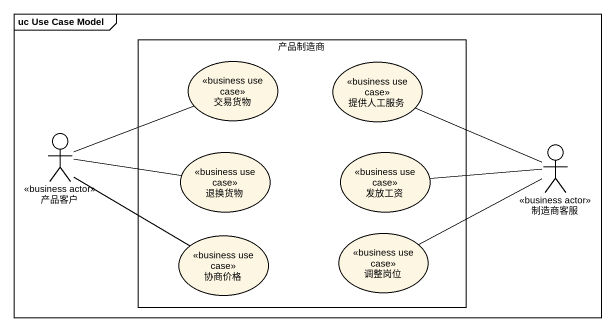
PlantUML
@startuml
mainframe uc Use Case Model
rectangle 产品制造商 {
  usecase 交易货物 <<business use case>>
  usecase 提供人工服务 <<business use case>>
  usecase 退换货物 <<business use case>>
  usecase 发放工资 <<business use case>>
  usecase 协商价格 <<business use case>>
  usecase 调整岗位 <<business use case>>
}
actor 产品客户 <<business actor>>
actor 制造商客服 <<business actor>>
产品客户 -right- 交易货物
产品客户 -right- 退换货物
产品客户 -right- 协商价格
制造商客服 -left- 提供人工服务
制造商客服 -left- 发放工资
制造商客服 -left- 调整岗位
@enduml
